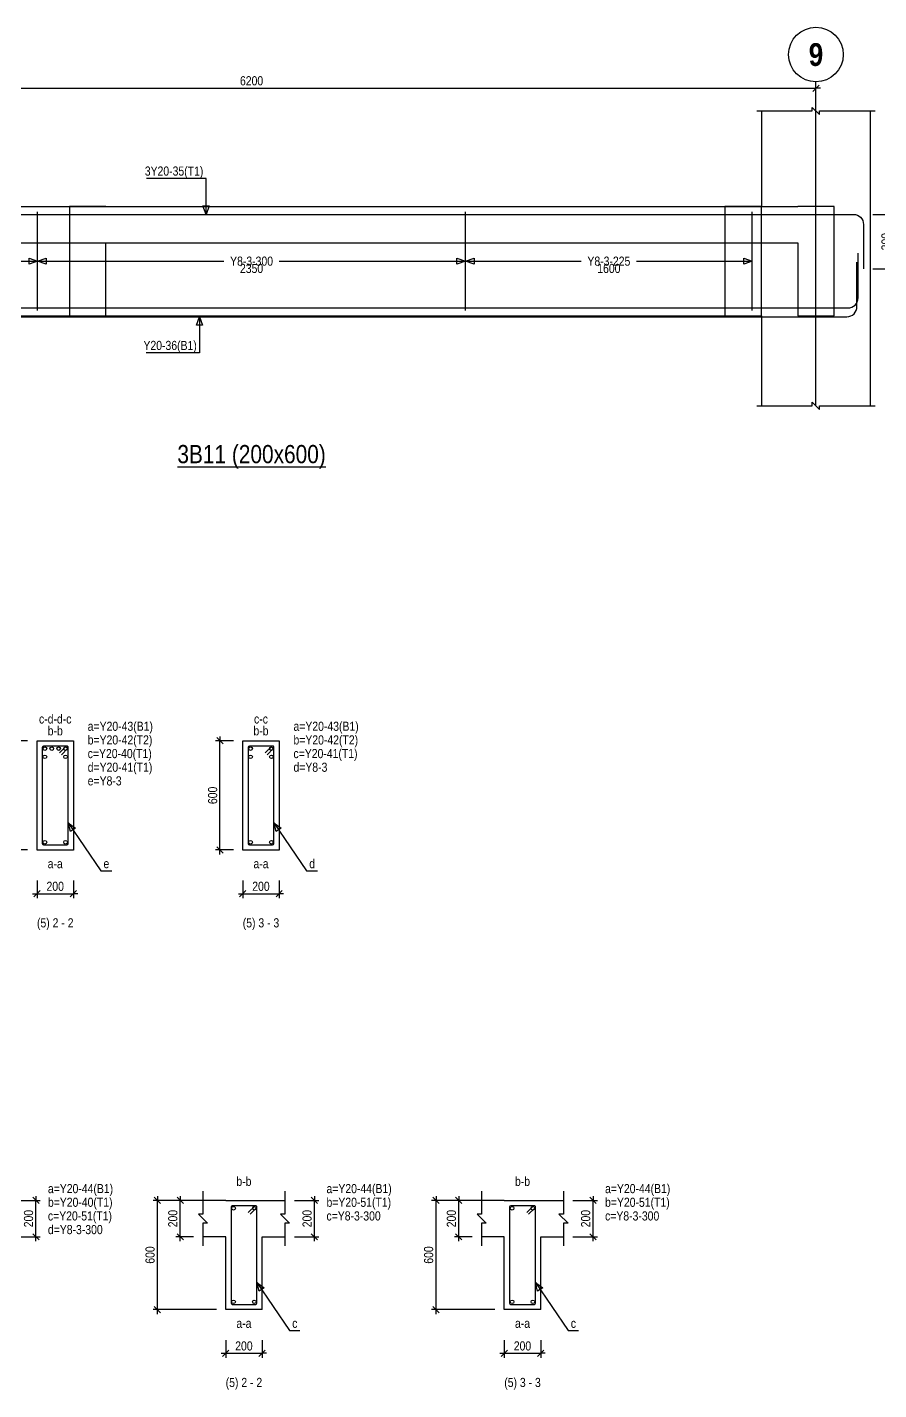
# Model space of a CAD drawing. Extents: x 0 to 206258, y -403073 to 0.
# Drawn here: x 72414 to 81768, y -251874 to -236904 of the extents above; entities that cross this region are included whole.
import ezdxf
from ezdxf.enums import TextEntityAlignment as Align
from ezdxf.lldxf.tags import DXFTag

# ---------------------------------------------------------------- set-up
doc = ezdxf.new("R2010")
doc.units = 0
doc.header["$LTSCALE"] = 1000
for name, color, linetype in [('Axis Circle(Dir 2)', 150, 'Continuous'), ('Axis Label(Dir 1)', 7, 'Continuous'), ('Axis Line(Dir 2)', 150, 'CENTER2'), ('Break Line', 5, 'Continuous'), ('Dimension Line', 5, 'Continuous'), ('Dimension Text', 5, 'Continuous'), ('Front Elevation Line', 40, 'Continuous'), ('Leader Line', 5, 'Continuous'), ('Link Line', 3, 'Continuous'), ('Rebar Label', 6, 'Continuous'), ('Rebar Line', 7, 'Continuous'), ('Section Label', 1, 'Continuous'), ('Top Rebar Label', 6, 'Continuous'), ('Top Rebar Line', 7, 'Continuous')]:
    doc.layers.add(name, color=color, linetype=linetype)
for name, color, linetype, true_color in [('Back Elevation Line', 191, 'HIDDEN2', 0xd4aaff), ('Beam Label(D)', 94, 'Continuous', 0x008100), ('Beam Line(D)', 112, 'Continuous', 0x00bd5e), ('Link Label', 94, 'Continuous', 0x008100)]:
    doc.layers.add(name, color=color, linetype=linetype, true_color=true_color)
doc.styles.add('Axis Label(Dir 1)', font='ARIALNB.TTF', dxfattribs={"height": 250})
doc.styles.add('Beam Label(D)', font='ARIALN.TTF', dxfattribs={"height": 200})
doc.styles.add('Dimension Text', font='ARIALN.TTF', dxfattribs={"height": 100})
doc.styles.add('Link Label', font='ARIALN.TTF', dxfattribs={"height": 100})
doc.styles.add('Rebar Label', font='ARIALN.TTF', dxfattribs={"height": 100})
doc.styles.add('Section Label', font='ARIALN.TTF', dxfattribs={"height": 100})
doc.styles.add('Top Rebar Label', font='ARIALN.TTF', dxfattribs={"height": 100})
tags = doc.linetypes.add('CENTER2', pattern=[1.125, 0.75, -0.125, 0.125, -0.125]).pattern_tags.tags
tags[10:11] = [DXFTag(74, 4), DXFTag(75, 0), DXFTag(340, '0'), DXFTag(46, 0.0), DXFTag(50, 0.0), DXFTag(44, 0.0), DXFTag(45, 0.0)]
tags[8:9] = [DXFTag(74, 4), DXFTag(75, 0), DXFTag(340, '0'), DXFTag(46, 0.0), DXFTag(50, 0.0), DXFTag(44, 0.0), DXFTag(45, 0.0)]
tags[6:7] = [DXFTag(74, 4), DXFTag(75, 0), DXFTag(340, '0'), DXFTag(46, 0.0), DXFTag(50, 0.0), DXFTag(44, 0.0), DXFTag(45, 0.0)]
tags[4:5] = [DXFTag(74, 4), DXFTag(75, 0), DXFTag(340, '0'), DXFTag(46, 0.0), DXFTag(50, 0.0), DXFTag(44, 0.0), DXFTag(45, 0.0)]
tags = doc.linetypes.add('HIDDEN2', pattern=[0.1875, 0.125, -0.0625]).pattern_tags.tags
tags[6:7] = [DXFTag(74, 4), DXFTag(75, 0), DXFTag(340, '0'), DXFTag(46, 0.0), DXFTag(50, 0.0), DXFTag(44, 0.0), DXFTag(45, 0.0)]
tags[4:5] = [DXFTag(74, 4), DXFTag(75, 0), DXFTag(340, '0'), DXFTag(46, 0.0), DXFTag(50, 0.0), DXFTag(44, 0.0), DXFTag(45, 0.0)]
doc.dimstyles.new('BEAM', dxfattribs={"dimtxt": 100, "dimasz": 30, "dimexe": 48.3, "dimexo": 103.5, "dimgap": 30, "dimtad": 1, "dimtoh": 1, "dimdec": 1, "dimlfac": 0.5, "dimdsep": 46, "dimtxsty": 'Dimension Text', "dimblk": 'PCDIM_TICK', "dimcen": 0.09, "dimclrd": 5, "dimclre": 5, "dimclrt": 5, "dimadec": 1, "dimazin": 0, "dimtp": 1, "dimtm": 1, "dimtfac": 1, "dimtdec": 4, "dimtofl": 0, "dimtmove": 0, "dimatfit": 3, "dimfxl": 1, "dimtolj": 1, "dimtzin": 0, "dimarcsym": 0})

# ---------------------------------------------------------------- blocks, each defined once
blk = doc.blocks.new('PCDIM_TICK')
at = {"layer": 'Dimension Line', "color": 0, "transparency": 33554687}
for p, q in [((1.15, 1.15), (-1.15, -1.15)), ((1.61, 0), (0, 0))]:
    blk.add_line(p, q, dxfattribs=at)
blk = doc.blocks.new('*U3170')
at = {"layer": 'Dimension Line', "color": 5, "true_color": 0x0000ff, "transparency": 16777216}
for p, q in [((81703, -238960), (81976, -238960)), ((81928, -239560), (81928, -238960)), ((81703, -239560), (81976, -239560))]:
    blk.add_line(p, q, dxfattribs=at)
at = {"layer": 'Dimension Line', "color": 5, "true_color": 0x0000ff, "transparency": 16777216, "xscale": 30, "yscale": 30}
for p, rotation in [((81928, -238960), 89.99999999999447), ((81928, -239560), 269.9999999999834)]:
    blk.add_blockref('PCDIM_TICK', p, dxfattribs=dict(at, rotation=rotation))
at = {"layer": 'Dimension Line', "color": 5, "true_color": 0x0000ff, "transparency": 16777216, "insert": (81898, -239260), "char_height": 100, "width": 181.5, "attachment_point": 8, "rotation": 90, "style": 'Dimension Text'}
blk.add_mtext('300', dxfattribs=at)
blk = doc.blocks.new('*U3172')
at = {"layer": 'Dimension Line', "color": 5, "true_color": 0x0000ff, "transparency": 16777216}
for p, q in [((68678, -237721), (68678, -237526)), ((68678, -237574), (81078, -237574)), ((81078, -237721), (81078, -237526))]:
    blk.add_line(p, q, dxfattribs=at)
at = {"layer": 'Dimension Line', "color": 5, "true_color": 0x0000ff, "transparency": 16777216, "xscale": 30, "yscale": 30, "rotation": 180.0000000000004}
blk.add_blockref('PCDIM_TICK', (68678, -237574), dxfattribs=at)
at = {"layer": 'Dimension Line', "color": 5, "true_color": 0x0000ff, "transparency": 16777216, "xscale": 30, "yscale": 30}
blk.add_blockref('PCDIM_TICK', (81078, -237574), dxfattribs=at)
at = {"layer": 'Dimension Line', "color": 5, "true_color": 0x0000ff, "transparency": 16777216, "insert": (74878, -237544), "char_height": 100, "width": 246.45, "attachment_point": 8, "style": 'Dimension Text'}
blk.add_mtext('6200', dxfattribs=at)
blk = doc.blocks.new('*U3221')
at = {"layer": 'Dimension Line', "color": 5, "true_color": 0x0000ff, "transparency": 16777216}
for p, q in [((72418, -244744), (72223, -244744)), ((72271, -245944), (72271, -244744)), ((72418, -245944), (72223, -245944))]:
    blk.add_line(p, q, dxfattribs=at)
at = {"layer": 'Dimension Line', "color": 5, "true_color": 0x0000ff, "transparency": 16777216, "xscale": 30, "yscale": 30}
for p, rotation in [((72271, -244744), 89.99999999999447), ((72271, -245944), 269.9999999999834)]:
    blk.add_blockref('PCDIM_TICK', p, dxfattribs=dict(at, rotation=rotation))
at = {"layer": 'Dimension Line', "color": 5, "true_color": 0x0000ff, "transparency": 16777216, "insert": (72241, -245344), "char_height": 100, "width": 181.97, "attachment_point": 8, "rotation": 90, "style": 'Dimension Text'}
blk.add_mtext('600', dxfattribs=at)
blk = doc.blocks.new('*U3222')
at = {"layer": 'Dimension Line', "color": 5, "true_color": 0x0000ff, "transparency": 16777216}
for p, q in [((72521, -246278), (72521, -246473)), ((72921, -246278), (72921, -246473)), ((72521, -246424), (72921, -246424))]:
    blk.add_line(p, q, dxfattribs=at)
at = {"layer": 'Dimension Line', "color": 5, "true_color": 0x0000ff, "transparency": 16777216, "xscale": 30, "yscale": 30, "rotation": 180.0000000000004}
blk.add_blockref('PCDIM_TICK', (72521, -246424), dxfattribs=at)
at = {"layer": 'Dimension Line', "color": 5, "true_color": 0x0000ff, "transparency": 16777216, "xscale": 30, "yscale": 30}
blk.add_blockref('PCDIM_TICK', (72921, -246424), dxfattribs=at)
at = {"layer": 'Dimension Line', "color": 5, "true_color": 0x0000ff, "transparency": 16777216, "insert": (72721, -246394), "char_height": 100, "width": 182.77, "attachment_point": 8, "style": 'Dimension Text'}
blk.add_mtext('200', dxfattribs=at)
blk = doc.blocks.new('*U3223')
at = {"layer": 'Dimension Line', "color": 5, "true_color": 0x0000ff, "transparency": 16777216}
for p, q in [((74678, -244744), (74483, -244744)), ((74531, -245944), (74531, -244744)), ((74678, -245944), (74483, -245944))]:
    blk.add_line(p, q, dxfattribs=at)
at = {"layer": 'Dimension Line', "color": 5, "true_color": 0x0000ff, "transparency": 16777216, "xscale": 30, "yscale": 30}
for p, rotation in [((74531, -244744), 89.99999999999447), ((74531, -245944), 269.9999999999834)]:
    blk.add_blockref('PCDIM_TICK', p, dxfattribs=dict(at, rotation=rotation))
at = {"layer": 'Dimension Line', "color": 5, "true_color": 0x0000ff, "transparency": 16777216, "insert": (74501, -245344), "char_height": 100, "width": 181.97, "attachment_point": 8, "rotation": 90, "style": 'Dimension Text'}
blk.add_mtext('600', dxfattribs=at)
blk = doc.blocks.new('*U3224')
at = {"layer": 'Dimension Line', "color": 5, "true_color": 0x0000ff, "transparency": 16777216}
for p, q in [((74781, -246278), (74781, -246473)), ((75181, -246278), (75181, -246473)), ((74781, -246424), (75181, -246424))]:
    blk.add_line(p, q, dxfattribs=at)
at = {"layer": 'Dimension Line', "color": 5, "true_color": 0x0000ff, "transparency": 16777216, "xscale": 30, "yscale": 30, "rotation": 180.0000000000004}
blk.add_blockref('PCDIM_TICK', (74781, -246424), dxfattribs=at)
at = {"layer": 'Dimension Line', "color": 5, "true_color": 0x0000ff, "transparency": 16777216, "xscale": 30, "yscale": 30}
blk.add_blockref('PCDIM_TICK', (75181, -246424), dxfattribs=at)
at = {"layer": 'Dimension Line', "color": 5, "true_color": 0x0000ff, "transparency": 16777216, "insert": (74981, -246394), "char_height": 100, "width": 182.77, "attachment_point": 8, "style": 'Dimension Text'}
blk.add_mtext('200', dxfattribs=at)
blk = doc.blocks.new('*U3269')
at = {"layer": 'Dimension Line', "color": 5, "true_color": 0x0000ff, "transparency": 16777216}
for p, q in [((72287, -249794), (72557, -249794)), ((72509, -250194), (72509, -249794)), ((72287, -250194), (72557, -250194))]:
    blk.add_line(p, q, dxfattribs=at)
at = {"layer": 'Dimension Line', "color": 5, "true_color": 0x0000ff, "transparency": 16777216, "xscale": 30, "yscale": 30}
for p, rotation in [((72509, -249794), 89.99999999999447), ((72509, -250194), 269.9999999999834)]:
    blk.add_blockref('PCDIM_TICK', p, dxfattribs=dict(at, rotation=rotation))
at = {"layer": 'Dimension Line', "color": 5, "true_color": 0x0000ff, "transparency": 16777216, "insert": (72479, -249994), "char_height": 100, "width": 182.77, "attachment_point": 8, "rotation": 90, "style": 'Dimension Text'}
blk.add_mtext('200', dxfattribs=at)
blk = doc.blocks.new('*U3273')
at = {"layer": 'Dimension Line', "color": 5, "true_color": 0x0000ff, "transparency": 16777216}
for p, q in [((75348, -249794), (75618, -249794)), ((75569, -250194), (75569, -249794)), ((75348, -250194), (75618, -250194))]:
    blk.add_line(p, q, dxfattribs=at)
at = {"layer": 'Dimension Line', "color": 5, "true_color": 0x0000ff, "transparency": 16777216, "xscale": 30, "yscale": 30}
for p, rotation in [((75569, -249794), 89.99999999999447), ((75569, -250194), 269.9999999999834)]:
    blk.add_blockref('PCDIM_TICK', p, dxfattribs=dict(at, rotation=rotation))
at = {"layer": 'Dimension Line', "color": 5, "true_color": 0x0000ff, "transparency": 16777216, "insert": (75539, -249994), "char_height": 100, "width": 182.77, "attachment_point": 8, "rotation": 90, "style": 'Dimension Text'}
blk.add_mtext('200', dxfattribs=at)
blk = doc.blocks.new('*U3274')
at = {"layer": 'Dimension Line', "color": 5, "true_color": 0x0000ff, "transparency": 16777216}
for p, q in [((74241, -249794), (74046, -249794)), ((74094, -250194), (74094, -249794)), ((74241, -250194), (74046, -250194))]:
    blk.add_line(p, q, dxfattribs=at)
at = {"layer": 'Dimension Line', "color": 5, "true_color": 0x0000ff, "transparency": 16777216, "xscale": 30, "yscale": 30}
for p, rotation in [((74094, -249794), 89.99999999999447), ((74094, -250194), 269.9999999999834)]:
    blk.add_blockref('PCDIM_TICK', p, dxfattribs=dict(at, rotation=rotation))
at = {"layer": 'Dimension Line', "color": 5, "true_color": 0x0000ff, "transparency": 16777216, "insert": (74064, -249994), "char_height": 100, "width": 182.77, "attachment_point": 8, "rotation": 90, "style": 'Dimension Text'}
blk.add_mtext('200', dxfattribs=at)
blk = doc.blocks.new('*U3275')
at = {"layer": 'Dimension Line', "color": 5, "true_color": 0x0000ff, "transparency": 16777216}
for p, q in [((74491, -249794), (73796, -249794)), ((73844, -250994), (73844, -249794)), ((74491, -250994), (73796, -250994))]:
    blk.add_line(p, q, dxfattribs=at)
at = {"layer": 'Dimension Line', "color": 5, "true_color": 0x0000ff, "transparency": 16777216, "xscale": 30, "yscale": 30}
for p, rotation in [((73844, -249794), 89.99999999999447), ((73844, -250994), 269.9999999999834)]:
    blk.add_blockref('PCDIM_TICK', p, dxfattribs=dict(at, rotation=rotation))
at = {"layer": 'Dimension Line', "color": 5, "true_color": 0x0000ff, "transparency": 16777216, "insert": (73814, -250394), "char_height": 100, "width": 181.97, "attachment_point": 8, "rotation": 90, "style": 'Dimension Text'}
blk.add_mtext('600', dxfattribs=at)
blk = doc.blocks.new('*U3276')
at = {"layer": 'Dimension Line', "color": 5, "true_color": 0x0000ff, "transparency": 16777216}
for p, q in [((74594, -251328), (74594, -251523)), ((74994, -251328), (74994, -251523)), ((74594, -251474), (74994, -251474))]:
    blk.add_line(p, q, dxfattribs=at)
at = {"layer": 'Dimension Line', "color": 5, "true_color": 0x0000ff, "transparency": 16777216, "xscale": 30, "yscale": 30, "rotation": 180.0000000000004}
blk.add_blockref('PCDIM_TICK', (74594, -251474), dxfattribs=at)
at = {"layer": 'Dimension Line', "color": 5, "true_color": 0x0000ff, "transparency": 16777216, "xscale": 30, "yscale": 30}
blk.add_blockref('PCDIM_TICK', (74994, -251474), dxfattribs=at)
at = {"layer": 'Dimension Line', "color": 5, "true_color": 0x0000ff, "transparency": 16777216, "insert": (74794, -251444), "char_height": 100, "width": 182.77, "attachment_point": 8, "style": 'Dimension Text'}
blk.add_mtext('200', dxfattribs=at)
blk = doc.blocks.new('*U3277')
at = {"layer": 'Dimension Line', "color": 5, "true_color": 0x0000ff, "transparency": 16777216}
for p, q in [((78408, -249794), (78678, -249794)), ((78629, -250194), (78629, -249794)), ((78408, -250194), (78678, -250194))]:
    blk.add_line(p, q, dxfattribs=at)
at = {"layer": 'Dimension Line', "color": 5, "true_color": 0x0000ff, "transparency": 16777216, "xscale": 30, "yscale": 30}
for p, rotation in [((78629, -249794), 89.99999999999447), ((78629, -250194), 269.9999999999834)]:
    blk.add_blockref('PCDIM_TICK', p, dxfattribs=dict(at, rotation=rotation))
at = {"layer": 'Dimension Line', "color": 5, "true_color": 0x0000ff, "transparency": 16777216, "insert": (78599, -249994), "char_height": 100, "width": 182.77, "attachment_point": 8, "rotation": 90, "style": 'Dimension Text'}
blk.add_mtext('200', dxfattribs=at)
blk = doc.blocks.new('*U3278')
at = {"layer": 'Dimension Line', "color": 5, "true_color": 0x0000ff, "transparency": 16777216}
for p, q in [((77301, -249794), (77106, -249794)), ((77154, -250194), (77154, -249794)), ((77301, -250194), (77106, -250194))]:
    blk.add_line(p, q, dxfattribs=at)
at = {"layer": 'Dimension Line', "color": 5, "true_color": 0x0000ff, "transparency": 16777216, "xscale": 30, "yscale": 30}
for p, rotation in [((77154, -249794), 89.99999999999447), ((77154, -250194), 269.9999999999834)]:
    blk.add_blockref('PCDIM_TICK', p, dxfattribs=dict(at, rotation=rotation))
at = {"layer": 'Dimension Line', "color": 5, "true_color": 0x0000ff, "transparency": 16777216, "insert": (77124, -249994), "char_height": 100, "width": 182.77, "attachment_point": 8, "rotation": 90, "style": 'Dimension Text'}
blk.add_mtext('200', dxfattribs=at)
blk = doc.blocks.new('*U3279')
at = {"layer": 'Dimension Line', "color": 5, "true_color": 0x0000ff, "transparency": 16777216}
for p, q in [((77551, -249794), (76856, -249794)), ((76904, -250994), (76904, -249794)), ((77551, -250994), (76856, -250994))]:
    blk.add_line(p, q, dxfattribs=at)
at = {"layer": 'Dimension Line', "color": 5, "true_color": 0x0000ff, "transparency": 16777216, "xscale": 30, "yscale": 30}
for p, rotation in [((76904, -249794), 89.99999999999447), ((76904, -250994), 269.9999999999834)]:
    blk.add_blockref('PCDIM_TICK', p, dxfattribs=dict(at, rotation=rotation))
at = {"layer": 'Dimension Line', "color": 5, "true_color": 0x0000ff, "transparency": 16777216, "insert": (76874, -250394), "char_height": 100, "width": 181.97, "attachment_point": 8, "rotation": 90, "style": 'Dimension Text'}
blk.add_mtext('600', dxfattribs=at)
blk = doc.blocks.new('*U3280')
at = {"layer": 'Dimension Line', "color": 5, "true_color": 0x0000ff, "transparency": 16777216}
for p, q in [((77654, -251328), (77654, -251523)), ((78054, -251328), (78054, -251523)), ((77654, -251474), (78054, -251474))]:
    blk.add_line(p, q, dxfattribs=at)
at = {"layer": 'Dimension Line', "color": 5, "true_color": 0x0000ff, "transparency": 16777216, "xscale": 30, "yscale": 30, "rotation": 180.0000000000004}
blk.add_blockref('PCDIM_TICK', (77654, -251474), dxfattribs=at)
at = {"layer": 'Dimension Line', "color": 5, "true_color": 0x0000ff, "transparency": 16777216, "xscale": 30, "yscale": 30}
blk.add_blockref('PCDIM_TICK', (78054, -251474), dxfattribs=at)
at = {"layer": 'Dimension Line', "color": 5, "true_color": 0x0000ff, "transparency": 16777216, "insert": (77854, -251444), "char_height": 100, "width": 182.77, "attachment_point": 8, "style": 'Dimension Text'}
blk.add_mtext('200', dxfattribs=at)

msp = doc.modelspace()

# ---------------------------------------------------------------- linework, layer by layer
at = {"layer": 'Axis Circle(Dir 2)', "transparency": 33554687}
msp.add_circle((81077.966, -237204.284), 300, dxfattribs=at)
at = {"layer": 'Axis Line(Dir 2)', "transparency": 33554687}
msp.add_lwpolyline([(81077.966, -241064.284), (81077.966, -237504.284)], dxfattribs=at)
at = {"layer": 'Back Elevation Line', "transparency": 33554687}
for points in [[(68877.966, -238874.284), (72877.966, -238874.284)], [(73277.966, -238874.284), (72877.966, -238874.284)], [(72877.966, -238874.284), (72877.966, -240074.284)], [(73277.966, -238874.284), (80877.966, -238874.284)], [(73277.966, -238874.284), (80077.966, -238874.284), (80077.966, -239274.284)], [(81277.966, -238874.284), (80877.966, -238874.284)], [(81277.966, -240074.284), (81277.966, -238874.284)], [(68877.966, -239274.284), (72877.966, -239274.284)], [(73277.966, -240074.284), (73277.966, -239274.284)], [(73277.966, -239274.284), (80877.966, -239274.284)], [(73277.966, -239274.284), (80077.966, -239274.284)], [(80877.966, -239274.284), (80877.966, -240074.284)], [(72877.966, -240074.284), (73277.966, -240074.284)], [(80877.966, -240074.284), (81277.966, -240074.284)]]:
    msp.add_lwpolyline(points, dxfattribs=at)
at = {"layer": 'Beam Line(D)', "transparency": 33554687}
for points in [[(80477.966, -237824.284), (80477.966, -238874.284)], [(81677.966, -238874.284), (81677.966, -237824.284)], [(69277.966, -238874.284), (80477.966, -238874.284)], [(81677.966, -241064.284), (81677.966, -238874.284)], [(69277.966, -240074.284), (80477.966, -240074.284)], [(80477.966, -240074.284), (80477.966, -241064.284)], [(72521.205, -244744.284), (72921.205, -244744.284), (72921.205, -245944.284), (72521.205, -245944.284), (72521.205, -244744.284)], [(74781.443, -244744.284), (75181.443, -244744.284), (75181.443, -245944.284), (74781.443, -245944.284), (74781.443, -244744.284)], [(74594.211, -249794.284), (74344.211, -249794.284)], [(74594.211, -249794.284), (74994.211, -249794.284)], [(74594.211, -249794.284), (74594.211, -249794.284)], [(74994.211, -249794.284), (74994.211, -249794.284)], [(74994.211, -249794.284), (75244.211, -249794.284)], [(77654.45, -249794.284), (77404.45, -249794.284)], [(77654.45, -249794.284), (78054.45, -249794.284)], [(77654.45, -249794.284), (77654.45, -249794.284)], [(78054.45, -249794.284), (78054.45, -249794.284)], [(78054.45, -249794.284), (78304.45, -249794.284)], [(74994.211, -250994.284), (74594.211, -250994.284), (74594.211, -250194.284), (74344.211, -250194.284)], [(74994.211, -250994.284), (74994.211, -250194.284), (75244.211, -250194.284)], [(78054.45, -250994.284), (77654.45, -250994.284), (77654.45, -250194.284), (77404.45, -250194.284)], [(78054.45, -250994.284), (78054.45, -250194.284), (78304.45, -250194.284)]]:
    msp.add_lwpolyline(points, dxfattribs=at)
at = {"layer": 'Break Line', "transparency": 33554687}
for points in [[(80427.966, -237824.284), (81037.966, -237824.284), (81037.966, -237784.284), (81117.966, -237864.284), (81117.966, -237824.284), (81727.966, -237824.284)], [(80427.966, -241064.284), (81037.966, -241064.284), (81037.966, -241024.284), (81117.966, -241104.284), (81117.966, -241064.284), (81727.966, -241064.284)], [(74344.211, -249694.284), (74344.211, -249944.284), (74294.211, -249944.284), (74394.211, -250044.284), (74344.211, -250044.284), (74344.211, -250294.284)], [(75244.211, -249694.284), (75244.211, -249944.284), (75194.211, -249944.284), (75294.211, -250044.284), (75244.211, -250044.284), (75244.211, -250294.284)], [(77404.45, -249694.284), (77404.45, -249944.284), (77354.45, -249944.284), (77454.45, -250044.284), (77404.45, -250044.284), (77404.45, -250294.284)], [(78304.45, -249694.284), (78304.45, -249944.284), (78254.45, -249944.284), (78354.45, -250044.284), (78304.45, -250044.284), (78304.45, -250294.284)]]:
    msp.add_lwpolyline(points, dxfattribs=at)
at = {"layer": 'Front Elevation Line', "transparency": 33554687}
for points in [[(68877.966, -238874.284), (80077.966, -238874.284)], [(80477.966, -238874.284), (80077.966, -238874.284)], [(80477.966, -240074.284), (80477.966, -238874.284)], [(68877.966, -239274.284), (80077.966, -239274.284)], [(80077.966, -239274.284), (80077.966, -240074.284)], [(80077.966, -240074.284), (80477.966, -240074.284)]]:
    msp.add_lwpolyline(points, dxfattribs=at)
at = {"layer": 'Leader Line', "transparency": 33554687}
for points in [[(74377.966, -238960.284), (74377.966, -238564.284), (73722.975, -238564.284)], [(74343.764, -238866.314), (74412.168, -238866.314), (74377.966, -238960.284), (74343.764, -238866.314)], [(71257.61, -239474.284), (72527.966, -239474.284), (72433.997, -239508.486), (72433.997, -239440.082), (72527.966, -239474.284)], [(72527.966, -239474.284), (72621.935, -239440.082), (72621.935, -239508.486), (72527.966, -239474.284), (74573.322, -239474.284)], [(75182.61, -239474.284), (77227.966, -239474.284), (77133.996, -239508.486), (77133.996, -239440.082), (77227.966, -239474.284)], [(77227.966, -239474.284), (77321.935, -239440.082), (77321.935, -239508.486), (77227.966, -239474.284), (78498.321, -239474.284)], [(79107.61, -239474.284), (80377.965, -239474.284), (80283.996, -239508.486), (80283.996, -239440.082), (80377.965, -239474.284)], [(74306.151, -240084.422), (74306.151, -240480.422), (73719.845, -240480.422)], [(74340.353, -240178.391), (74271.949, -240178.391), (74306.151, -240084.422), (74340.353, -240178.391)], [(72944.145, -245703.008), (72887.461, -245741.297), (72863.205, -245644.283), (72944.145, -245703.008)], [(72863.205, -245644.283), (73221.205, -246174.284), (73342.016, -246174.284)], [(75204.384, -245703.009), (75147.7, -245741.298), (75123.444, -245644.284), (75204.384, -245703.009)], [(75123.444, -245644.284), (75481.443, -246174.284), (75602.255, -246174.284)], [(75017.151, -250753.008), (74960.467, -250791.297), (74936.211, -250694.283), (75017.151, -250753.008)], [(74936.211, -250694.283), (75294.211, -251224.284), (75407.34, -251224.284)], [(78077.391, -250753.009), (78020.707, -250791.298), (77996.45, -250694.284), (78077.391, -250753.009)], [(77996.45, -250694.284), (78354.45, -251224.284), (78467.579, -251224.284)]]:
    msp.add_lwpolyline(points, dxfattribs=at)
at = {"layer": 'Link Line', "transparency": 33554687}
for p, q in [((72527.966, -240016.284), (72527.966, -238932.284)), ((77227.966, -240016.284), (77227.966, -238932.284)), ((80377.965, -240016.284), (80377.965, -238932.284))]:
    msp.add_line(p, q, dxfattribs=at)
for points in [[(72788.394, -244896.894), (72859.104, -244826.183, 0.668178638), (72849.205, -244802.284), (72593.205, -244802.284, 0.414213562), (72579.205, -244816.284), (72579.205, -245872.284, 0.414213562), (72593.205, -245886.284), (72849.205, -245886.284, 0.414213562), (72863.205, -245872.284), (72863.205, -244816.284, 0.668178638), (72839.305, -244806.384), (72768.595, -244877.095)], [(75048.632, -244896.894), (75119.343, -244826.183, 0.668178638), (75109.443, -244802.284), (74853.443, -244802.284, 0.414213562), (74839.443, -244816.284), (74839.443, -245872.284, 0.414213562), (74853.443, -245886.284), (75109.443, -245886.284, 0.414213562), (75123.443, -245872.284), (75123.443, -244816.284, 0.668178638), (75099.544, -244806.384), (75028.833, -244877.095)], [(74861.4, -249946.894), (74932.111, -249876.183, 0.668178638), (74922.211, -249852.284), (74666.211, -249852.284, 0.414213562), (74652.211, -249866.284), (74652.211, -250922.284, 0.414213562), (74666.211, -250936.284), (74922.211, -250936.284, 0.414213562), (74936.211, -250922.284), (74936.211, -249866.284, 0.668178638), (74912.312, -249856.384), (74841.601, -249927.095)], [(77921.639, -249946.894), (77992.349, -249876.183, 0.668178638), (77982.45, -249852.284), (77726.45, -249852.284, 0.414213562), (77712.45, -249866.284), (77712.45, -250922.284, 0.414213562), (77726.45, -250936.284), (77982.45, -250936.284, 0.414213562), (77996.45, -250922.284), (77996.45, -249866.284, 0.668178638), (77972.55, -249856.384), (77901.84, -249927.095)]]:
    msp.add_lwpolyline(points, format="xyb", dxfattribs=at)
at = {"layer": 'Rebar Line', "transparency": 33554687}
for points in [[(65015.966, -238952.284), (65015.966, -239878.328, 0.414213562), (65125.922, -239988.284), (81430.012, -239988.284, 0.414213813), (81539.967, -239878.328), (81539.967, -239388.284)], [(66004.151, -240084.422), (81418.196, -240084.422, 0.414213813), (81528.152, -239974.466), (81528.152, -239484.422)]]:
    msp.add_lwpolyline(points, format="xyb", dxfattribs=at)
for centre in [(72607.205, -244830.284), (72607.205, -244920.284), (72683.205, -244830.284), (72759.205, -244830.284), (72835.205, -244830.284), (72835.205, -244920.284), (74867.443, -244830.284), (74867.443, -244920.284), (75095.443, -244830.284), (75095.443, -244920.284), (72607.205, -245858.284), (72835.205, -245858.284), (74867.443, -245858.284), (75095.443, -245858.284), (74680.211, -249880.284), (74908.211, -249880.284), (77740.45, -249880.284), (77968.45, -249880.284), (74680.211, -250908.284), (74908.211, -250908.284), (77740.45, -250908.284), (77968.45, -250908.284)]:
    msp.add_circle(centre, 20, dxfattribs=at)
at = {"layer": 'Top Rebar Line', "transparency": 33554687}
msp.add_lwpolyline([(66619.967, -238960.284), (81490.012, -238960.284, -0.414213562), (81599.967, -239070.239), (81599.967, -239560.284)], format="xyb", dxfattribs=at)

# ---------------------------------------------------------------- texts
at = {"layer": 'Axis Label(Dir 1)', "transparency": 33554687, "style": 'Axis Label(Dir 1)'}
msp.add_text('9', height=250, dxfattribs=at).set_placement((81077.966, -237204.284), align=Align.MIDDLE_CENTER)
at = {"layer": 'Beam Label(D)', "transparency": 33554687, "style": 'Beam Label(D)'}
msp.add_text('%%U3B11 (200x600)', height=200, dxfattribs=at).set_placement((74877.966, -241494.284), align=Align.TOP_CENTER)
at = {"layer": 'Dimension Text', "transparency": 33554687, "style": 'Dimension Text'}
for s, p in [('2350', (74877.966, -239504.284)), ('1600', (78802.966, -239504.284))]:
    msp.add_text(s, height=100, dxfattribs=at).set_placement(p, align=Align.TOP_CENTER)
at = {"layer": 'Link Label', "transparency": 33554687, "style": 'Link Label'}
for s, p in [('Y8-3-300', (74877.966, -239474.284)), ('Y8-3-225', (78802.966, -239474.284))]:
    msp.add_text(s, height=100, dxfattribs=at).set_placement(p, align=Align.MIDDLE_CENTER)
for s, p in [(' d=Y8-3', (75306.443, -245084.284)), (' e=Y8-3', (73046.205, -245234.284)), ('e', (73251.205, -246144.284)), ('d', (75511.443, -246144.284)), (' c=Y8-3-300', (75669.211, -250014.284)), (' c=Y8-3-300', (78729.45, -250014.284)), (' d=Y8-3-300', (72608.973, -250164.284)), ('c', (75324.211, -251194.284)), ('c', (78384.45, -251194.284))]:
    msp.add_text(s, height=100, dxfattribs=at).set_placement(p)
at = {"layer": 'Rebar Label', "transparency": 33554687, "style": 'Rebar Label'}
msp.add_text(' Y20-36(B1)', height=100, dxfattribs=at).set_placement((74276.151, -240450.422), align=Align.RIGHT)
for s, p in [('c-d-d-c', (72721.205, -244584.284)), ('b-b', (72721.205, -244714.284)), ('b-b', (74981.443, -244714.284)), ('c-c', (74981.443, -244584.284)), ('a-a', (72721.205, -246174.284)), ('a-a', (74981.443, -246174.284)), ('b-b', (74794.211, -249664.284)), ('b-b', (77854.45, -249664.284)), ('a-a', (74794.211, -251224.284)), ('a-a', (77854.45, -251224.284))]:
    msp.add_text(s, height=100, dxfattribs=at).set_placement(p, align=Align.BOTTOM_CENTER)
for s, p in [(' a=Y20-43(B1)', (73046.205, -244634.284)), (' a=Y20-43(B1)', (75306.443, -244634.284)), (' a=Y20-44(B1)', (72608.973, -249714.284)), (' a=Y20-44(B1)', (75669.211, -249714.284)), (' a=Y20-44(B1)', (78729.45, -249714.284))]:
    msp.add_text(s, height=100, dxfattribs=at).set_placement(p)
at = {"layer": 'Section Label', "transparency": 33554687, "style": 'Section Label'}
for s, p in [('(5) 2 - 2', (72721.205, -246824.284)), ('(5) 3 - 3', (74981.443, -246824.284)), ('(5) 2 - 2', (74794.211, -251874.284)), ('(5) 3 - 3', (77854.45, -251874.284))]:
    msp.add_text(s, height=100, dxfattribs=at).set_placement(p, align=Align.BOTTOM_CENTER)
at = {"layer": 'Top Rebar Label', "transparency": 33554687, "style": 'Top Rebar Label'}
msp.add_text(' 3Y20-35(T1)', height=100, dxfattribs=at).set_placement((74347.966, -238534.284), align=Align.RIGHT)
for s, p in [(' b=Y20-42(T2)', (73046.205, -244784.284)), (' b=Y20-42(T2)', (75306.443, -244784.284)), (' c=Y20-40(T1)', (73046.205, -244934.284)), (' c=Y20-41(T1)', (75306.443, -244934.284)), (' d=Y20-41(T1)', (73046.205, -245084.284)), (' b=Y20-40(T1)', (72608.973, -249864.284)), (' b=Y20-51(T1)', (75669.211, -249864.284)), (' b=Y20-51(T1)', (78729.45, -249864.284)), (' c=Y20-51(T1)', (72608.973, -250014.284))]:
    msp.add_text(s, height=100, dxfattribs=at).set_placement(p)

# ---------------------------------------------------------------- dimensions: what is measured, and where the dimension line sits
at = {"layer": 'Dimension Line', "transparency": 33554687}
for base, p1, p2, text, picture, middle in [((74877.966, -237574.284), (68677.966, -237824.284), (81077.966, -237824.284), '6200', '*U3172', (74877.966, -237574.284)), ((72721.205, -246424.284), (72521.205, -246174.284), (72921.205, -246174.284), '200', '*U3222', (72721.205, -246424.284)), ((74981.443, -246424.284), (74781.443, -246174.284), (75181.443, -246174.284), '200', '*U3224', (74981.443, -246424.284)), ((74794.211, -251474.284), (74594.211, -251224.284), (74994.211, -251224.284), '200', '*U3276', (74794.211, -251474.284)), ((77854.45, -251474.284), (77654.45, -251224.284), (78054.45, -251224.284), '200', '*U3280', (77854.45, -251474.284))]:
    dim = msp.add_linear_dim(base=base, p1=p1, p2=p2, text=text, dimstyle='BEAM', override={"dimscale": 1, "dimtxt": 100, "dimasz": 30, "dimexe": 48.3, "dimexo": 103.5, "dimgap": 30, "dimtad": 1, "dimtih": 0, "dimdec": 1, "dimlfac": 0.5, "dimzin": 8, "dimlunit": 2, "dimpost": '', "dimtxsty": 'Dimension Text', "dimblk": 'PCDIM_TICK', "dimse1": 0, "dimse2": 0, "dimsd2": 0, "dimclrd": 5, "dimclre": 5, "dimclrt": 5, "dimaunit": 0, "dimadec": 1, "dimazin": 0, "dimtol": 0, "dimtp": 1, "dimtm": 1, "dimtmove": 0}, dxfattribs=at)
    dim.commit()
    dim.dimension.update_dxf_attribs({"geometry": picture, "text_midpoint": middle})
for base, p1, p2, text, picture, middle in [((81927.967, -239260.284), (81599.967, -239560.284), (81599.967, -238960.284), '300', '*U3170', (81927.967, -239260.284)), ((72271.205, -245344.284), (72521.205, -245944.284), (72521.205, -244744.284), '600', '*U3221', (72271.205, -245344.284)), ((74531.443, -245344.284), (74781.443, -245944.284), (74781.443, -244744.284), '600', '*U3223', (74531.443, -245344.284)), ((72508.973, -249994.284), (72183.973, -250194.284), (72183.973, -249794.284), '200', '*U3269', (72508.973, -249994.284)), ((73844.211, -250394.284), (74594.211, -250994.284), (74594.211, -249794.284), '600', '*U3275', (73844.211, -250394.284)), ((74094.211, -249994.284), (74344.211, -250194.284), (74344.211, -249794.284), '200', '*U3274', (74094.211, -249994.284)), ((75569.211, -249994.284), (75244.211, -250194.284), (75244.211, -249794.284), '200', '*U3273', (75569.211, -249994.284)), ((76904.45, -250394.284), (77654.45, -250994.284), (77654.45, -249794.284), '600', '*U3279', (76904.45, -250394.284)), ((77154.45, -249994.284), (77404.45, -250194.284), (77404.45, -249794.284), '200', '*U3278', (77154.45, -249994.284)), ((78629.45, -249994.284), (78304.45, -250194.284), (78304.45, -249794.284), '200', '*U3277', (78629.45, -249994.284))]:
    dim = msp.add_linear_dim(base=base, p1=p1, p2=p2, angle=90, text=text, dimstyle='BEAM', override={"dimscale": 1, "dimtxt": 100, "dimasz": 30, "dimexe": 48.3, "dimexo": 103.5, "dimgap": 30, "dimtad": 1, "dimtih": 0, "dimdec": 1, "dimlfac": 0.5, "dimzin": 8, "dimlunit": 2, "dimpost": '', "dimtxsty": 'Dimension Text', "dimblk": 'PCDIM_TICK', "dimse1": 0, "dimse2": 0, "dimsd2": 0, "dimclrd": 5, "dimclre": 5, "dimclrt": 5, "dimaunit": 0, "dimadec": 1, "dimazin": 0, "dimtol": 0, "dimtp": 1, "dimtm": 1, "dimtmove": 0}, dxfattribs=at)
    dim.commit()
    dim.dimension.update_dxf_attribs({"geometry": picture, "text_midpoint": middle})

doc.saveas('drawing.dxf')
